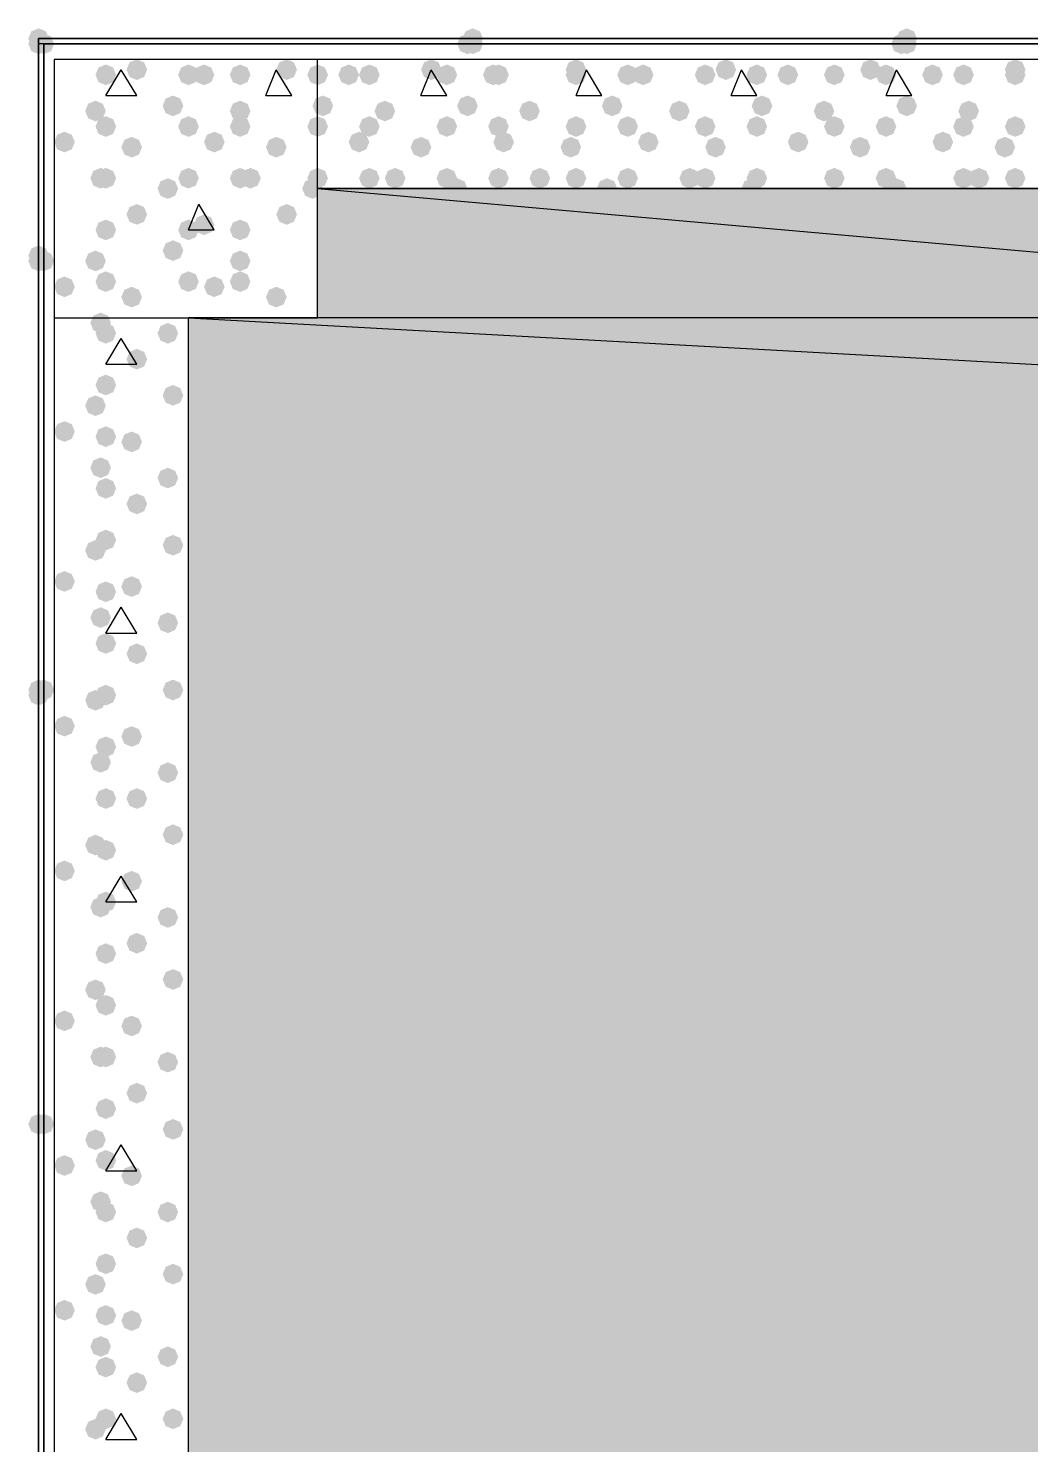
# Model space of a CAD drawing. Header units: millimetres. Extents: x 0 to 420, y 0 to 297.
# Drawn here: x 31.16 to 39.37, y 232.28 to 243.88 of the extents above; entities that cross this region are included whole.
import ezdxf

# ---------------------------------------------------------------- set-up
doc = ezdxf.new("R2010")
doc.units = ezdxf.units.MM
doc.layers.get('0').update_dxf_attribs({"linetype": 'CONTINUOUS'})

msp = doc.modelspace()

# ---------------------------------------------------------------- hatches: boundary and pattern name
at = {"true_color": 0x0000fe}
for points in [[(31.326667, 243.797667), (31.301796, 243.737871), (31.242, 243.713), (31.182204, 243.737871), (31.157333, 243.797667), (31.182204, 243.857462), (31.242, 243.882333), (31.301796, 243.857463)], [(31.326667, 243.797667), (31.301796, 243.737871), (31.242, 243.713), (31.182204, 243.737871), (31.157333, 243.797667), (31.182204, 243.857462), (31.242, 243.882333), (31.301796, 243.857463)], [(31.326667, 243.797667), (31.301796, 243.737871), (31.242, 243.713), (31.182204, 243.737871), (31.157333, 243.797667), (31.182204, 243.857462), (31.242, 243.882333), (31.301796, 243.857463)], [(31.326667, 243.755333), (31.301796, 243.695537), (31.242, 243.670667), (31.182204, 243.695537), (31.157333, 243.755333), (31.182204, 243.815129), (31.242, 243.84), (31.301796, 243.815129)], [(31.326667, 243.755333), (31.301796, 243.695537), (31.242, 243.670667), (31.182204, 243.695537), (31.157333, 243.755333), (31.182204, 243.815129), (31.242, 243.84), (31.301796, 243.815129)], [(31.326667, 243.755333), (31.301796, 243.695537), (31.242, 243.670667), (31.182204, 243.695537), (31.157333, 243.755333), (31.182204, 243.815129), (31.242, 243.84), (31.301796, 243.815129)], [(31.326667, 243.755333), (31.301796, 243.695537), (31.242, 243.670667), (31.182204, 243.695537), (31.157333, 243.755333), (31.182204, 243.815129), (31.242, 243.84), (31.301796, 243.815129)], [(31.326667, 243.755333), (31.301796, 243.695537), (31.242, 243.670667), (31.182204, 243.695537), (31.157333, 243.755333), (31.182204, 243.815129), (31.242, 243.84), (31.301796, 243.815129)], [(31.326667, 243.755333), (31.301796, 243.695537), (31.242, 243.670667), (31.182204, 243.695537), (31.157333, 243.755333), (31.182204, 243.815129), (31.242, 243.84), (31.301796, 243.815129)], [(31.369, 243.755333), (31.344129, 243.695537), (31.284333, 243.670667), (31.224538, 243.695537), (31.199667, 243.755333), (31.224537, 243.815129), (31.284333, 243.84), (31.344129, 243.815129)], [(31.369, 243.755333), (31.344129, 243.695537), (31.284333, 243.670667), (31.224538, 243.695537), (31.199667, 243.755333), (31.224537, 243.815129), (31.284333, 243.84), (31.344129, 243.815129)], [(31.369, 243.755333), (31.344129, 243.695537), (31.284333, 243.670667), (31.224538, 243.695537), (31.199667, 243.755333), (31.224537, 243.815129), (31.284333, 243.84), (31.344129, 243.815129)], [(31.369, 243.755333), (31.344129, 243.695537), (31.284333, 243.670667), (31.224538, 243.695537), (31.199667, 243.755333), (31.224537, 243.815129), (31.284333, 243.84), (31.344129, 243.815129)], [(31.369, 243.755333), (31.344129, 243.695537), (31.284333, 243.670667), (31.224538, 243.695537), (31.199667, 243.755333), (31.224537, 243.815129), (31.284333, 243.84), (31.344129, 243.815129)], [(34.840333, 243.755333), (34.815463, 243.695537), (34.755667, 243.670667), (34.695871, 243.695537), (34.671, 243.755333), (34.695871, 243.815129), (34.755667, 243.84), (34.815462, 243.815129)], [(34.882667, 243.797667), (34.857796, 243.737871), (34.798, 243.713), (34.738204, 243.737871), (34.713333, 243.797667), (34.738204, 243.857462), (34.798, 243.882333), (34.857796, 243.857463)], [(34.882667, 243.755333), (34.857796, 243.695537), (34.798, 243.670667), (34.738204, 243.695537), (34.713333, 243.755333), (34.738204, 243.815129), (34.798, 243.84), (34.857796, 243.815129)], [(34.882667, 243.755333), (34.857796, 243.695537), (34.798, 243.670667), (34.738204, 243.695537), (34.713333, 243.755333), (34.738204, 243.815129), (34.798, 243.84), (34.857796, 243.815129)], [(38.396333, 243.755333), (38.371463, 243.695537), (38.311667, 243.670667), (38.251871, 243.695537), (38.227, 243.755333), (38.251871, 243.815129), (38.311667, 243.84), (38.371462, 243.815129)], [(38.438667, 243.797667), (38.413796, 243.737871), (38.354, 243.713), (38.294204, 243.737871), (38.269333, 243.797667), (38.294204, 243.857462), (38.354, 243.882333), (38.413796, 243.857463)], [(38.438667, 243.755333), (38.413796, 243.695537), (38.354, 243.670667), (38.294204, 243.695537), (38.269333, 243.755333), (38.294204, 243.815129), (38.354, 243.84), (38.413796, 243.815129)], [(38.438667, 243.755333), (38.413796, 243.695537), (38.354, 243.670667), (38.294204, 243.695537), (38.269333, 243.755333), (38.294204, 243.815129), (38.354, 243.84), (38.413796, 243.815129)], [(31.326667, 242.019667), (31.301796, 241.959871), (31.242, 241.935), (31.182204, 241.959871), (31.157333, 242.019667), (31.182204, 242.079462), (31.242, 242.104333), (31.301796, 242.079463)], [(31.326667, 241.977333), (31.301796, 241.917537), (31.242, 241.892667), (31.182204, 241.917537), (31.157333, 241.977333), (31.182204, 242.037129), (31.242, 242.062), (31.301796, 242.037129)], [(31.326667, 241.977333), (31.301796, 241.917537), (31.242, 241.892667), (31.182204, 241.917537), (31.157333, 241.977333), (31.182204, 242.037129), (31.242, 242.062), (31.301796, 242.037129)], [(31.369, 241.977333), (31.344129, 241.917537), (31.284333, 241.892667), (31.224538, 241.917537), (31.199667, 241.977333), (31.224537, 242.037129), (31.284333, 242.062), (31.344129, 242.037129)], [(31.326667, 238.463667), (31.301796, 238.403871), (31.242, 238.379), (31.182204, 238.403871), (31.157333, 238.463667), (31.182204, 238.523462), (31.242, 238.548333), (31.301796, 238.523463)], [(31.326667, 238.463667), (31.301796, 238.403871), (31.242, 238.379), (31.182204, 238.403871), (31.157333, 238.463667), (31.182204, 238.523462), (31.242, 238.548333), (31.301796, 238.523463)], [(31.326667, 238.421333), (31.301796, 238.361537), (31.242, 238.336667), (31.182204, 238.361537), (31.157333, 238.421333), (31.182204, 238.481129), (31.242, 238.506), (31.301796, 238.481129)], [(31.369, 238.463667), (31.344129, 238.403871), (31.284333, 238.379), (31.224538, 238.403871), (31.199667, 238.463667), (31.224537, 238.523462), (31.284333, 238.548333), (31.344129, 238.523463)], [(31.326667, 234.907667), (31.301796, 234.847871), (31.242, 234.823), (31.182204, 234.847871), (31.157333, 234.907667), (31.182204, 234.967462), (31.242, 234.992333), (31.301796, 234.967463)], [(31.326667, 234.907667), (31.301796, 234.847871), (31.242, 234.823), (31.182204, 234.847871), (31.157333, 234.907667), (31.182204, 234.967462), (31.242, 234.992333), (31.301796, 234.967463)], [(31.326667, 234.907667), (31.301796, 234.847871), (31.242, 234.823), (31.182204, 234.847871), (31.157333, 234.907667), (31.182204, 234.967462), (31.242, 234.992333), (31.301796, 234.967463)], [(31.369, 234.907667), (31.344129, 234.847871), (31.284333, 234.823), (31.224538, 234.847871), (31.199667, 234.907667), (31.224537, 234.967462), (31.284333, 234.992333), (31.344129, 234.967463)]]:
    msp.add_hatch(color=0, dxfattribs=at).paths.add_polyline_path(points, flags=0)
at = {"true_color": 0x000007}
for points in [[(31.369, 243.755333), (31.344129, 243.695537), (31.284333, 243.670667), (31.224538, 243.695537), (31.199667, 243.755333), (31.224537, 243.815129), (31.284333, 243.84), (31.344129, 243.815129)], [(31.877, 243.501333), (31.852129, 243.441537), (31.792333, 243.416667), (31.732538, 243.441537), (31.707667, 243.501333), (31.732537, 243.561129), (31.792333, 243.586), (31.852129, 243.561129)], [(32.131, 243.543667), (32.106129, 243.483871), (32.046333, 243.459), (31.986537, 243.483871), (31.961667, 243.543667), (31.986537, 243.603462), (32.046333, 243.628333), (32.106129, 243.603463)], [(32.554333, 243.501333), (32.529462, 243.441537), (32.469667, 243.416667), (32.409871, 243.441537), (32.385, 243.501333), (32.409871, 243.561129), (32.469667, 243.586), (32.529462, 243.561129)], [(32.681333, 243.501333), (32.656462, 243.441537), (32.596667, 243.416667), (32.536871, 243.441537), (32.512, 243.501333), (32.536871, 243.561129), (32.596667, 243.586), (32.656462, 243.561129)], [(32.977667, 243.501333), (32.952796, 243.441537), (32.893, 243.416667), (32.833204, 243.441537), (32.808333, 243.501333), (32.833204, 243.561129), (32.893, 243.586), (32.952796, 243.561129)], [(33.358667, 243.543667), (33.333796, 243.483871), (33.274, 243.459), (33.214204, 243.483871), (33.189333, 243.543667), (33.214204, 243.603462), (33.274, 243.628333), (33.333796, 243.603463)], [(31.792333, 243.205), (31.767463, 243.145204), (31.707667, 243.120333), (31.647871, 243.145204), (31.623, 243.205), (31.647871, 243.264796), (31.707667, 243.289667), (31.767462, 243.264796)], [(32.427333, 243.247333), (32.402463, 243.187537), (32.342667, 243.162667), (32.282871, 243.187537), (32.258, 243.247333), (32.282871, 243.307129), (32.342667, 243.332), (32.402462, 243.307129)], [(32.977667, 243.205), (32.952796, 243.145204), (32.893, 243.120333), (32.833204, 243.145204), (32.808333, 243.205), (32.833204, 243.264796), (32.893, 243.289667), (32.952796, 243.264796)], [(31.877, 243.078), (31.852129, 243.018204), (31.792333, 242.993333), (31.732538, 243.018204), (31.707667, 243.078), (31.732537, 243.137796), (31.792333, 243.162667), (31.852129, 243.137796)], [(32.554333, 243.078), (32.529462, 243.018204), (32.469667, 242.993333), (32.409871, 243.018204), (32.385, 243.078), (32.409871, 243.137796), (32.469667, 243.162667), (32.529462, 243.137796)], [(32.977667, 243.078), (32.952796, 243.018204), (32.893, 242.993333), (32.833204, 243.018204), (32.808333, 243.078), (32.833204, 243.137796), (32.893, 243.162667), (32.952796, 243.137796)], [(31.538333, 242.951), (31.513463, 242.891204), (31.453667, 242.866333), (31.393871, 242.891204), (31.369, 242.951), (31.393871, 243.010796), (31.453667, 243.035667), (31.513462, 243.010796)], [(32.766, 242.951), (32.741129, 242.891204), (32.681333, 242.866333), (32.621537, 242.891204), (32.596667, 242.951), (32.621537, 243.010796), (32.681333, 243.035667), (32.741129, 243.010796)], [(32.088667, 242.908667), (32.063796, 242.848871), (32.004, 242.824), (31.944204, 242.848871), (31.919333, 242.908667), (31.944204, 242.968462), (32.004, 242.993333), (32.063796, 242.968463)], [(33.274, 242.908667), (33.249129, 242.848871), (33.189333, 242.824), (33.129538, 242.848871), (33.104667, 242.908667), (33.129537, 242.968462), (33.189333, 242.993333), (33.249129, 242.968463)], [(31.834667, 242.654667), (31.809796, 242.594871), (31.75, 242.57), (31.690204, 242.594871), (31.665333, 242.654667), (31.690204, 242.714462), (31.75, 242.739333), (31.809796, 242.714463)], [(31.877, 242.654667), (31.852129, 242.594871), (31.792333, 242.57), (31.732538, 242.594871), (31.707667, 242.654667), (31.732537, 242.714462), (31.792333, 242.739333), (31.852129, 242.714463)], [(32.554333, 242.654667), (32.529462, 242.594871), (32.469667, 242.57), (32.409871, 242.594871), (32.385, 242.654667), (32.409871, 242.714462), (32.469667, 242.739333), (32.529462, 242.714463)], [(32.977667, 242.654667), (32.952796, 242.594871), (32.893, 242.57), (32.833204, 242.594871), (32.808333, 242.654667), (32.833204, 242.714462), (32.893, 242.739333), (32.952796, 242.714463)], [(33.062333, 242.654667), (33.037463, 242.594871), (32.977667, 242.57), (32.917871, 242.594871), (32.893, 242.654667), (32.917871, 242.714462), (32.977667, 242.739333), (33.037462, 242.714463)], [(32.385, 242.57), (32.360129, 242.510204), (32.300333, 242.485333), (32.240538, 242.510204), (32.215667, 242.57), (32.240537, 242.629796), (32.300333, 242.654667), (32.360129, 242.629796)], [(33.570333, 242.57), (33.545463, 242.510204), (33.485667, 242.485333), (33.425871, 242.510204), (33.401, 242.57), (33.425871, 242.629796), (33.485667, 242.654667), (33.545462, 242.629796)], [(32.131, 242.358333), (32.106129, 242.298537), (32.046333, 242.273667), (31.986537, 242.298537), (31.961667, 242.358333), (31.986537, 242.418129), (32.046333, 242.443), (32.106129, 242.418129)], [(33.358667, 242.358333), (33.333796, 242.298537), (33.274, 242.273667), (33.214204, 242.298537), (33.189333, 242.358333), (33.214204, 242.418129), (33.274, 242.443), (33.333796, 242.418129)], [(31.877, 242.231333), (31.852129, 242.171537), (31.792333, 242.146667), (31.732538, 242.171537), (31.707667, 242.231333), (31.732537, 242.291129), (31.792333, 242.316), (31.852129, 242.291129)], [(32.554333, 242.231333), (32.529462, 242.171537), (32.469667, 242.146667), (32.409871, 242.171537), (32.385, 242.231333), (32.409871, 242.291129), (32.469667, 242.316), (32.529462, 242.291129)], [(32.681333, 242.273667), (32.656462, 242.213871), (32.596667, 242.189), (32.536871, 242.213871), (32.512, 242.273667), (32.536871, 242.333462), (32.596667, 242.358333), (32.656462, 242.333463)], [(32.977667, 242.231333), (32.952796, 242.171537), (32.893, 242.146667), (32.833204, 242.171537), (32.808333, 242.231333), (32.833204, 242.291129), (32.893, 242.316), (32.952796, 242.291129)], [(32.427333, 242.062), (32.402463, 242.002204), (32.342667, 241.977333), (32.282871, 242.002204), (32.258, 242.062), (32.282871, 242.121796), (32.342667, 242.146667), (32.402462, 242.121796)], [(31.792333, 241.977333), (31.767463, 241.917537), (31.707667, 241.892667), (31.647871, 241.917537), (31.623, 241.977333), (31.647871, 242.037129), (31.707667, 242.062), (31.767462, 242.037129)], [(32.977667, 241.977333), (32.952796, 241.917537), (32.893, 241.892667), (32.833204, 241.917537), (32.808333, 241.977333), (32.833204, 242.037129), (32.893, 242.062), (32.952796, 242.037129)], [(31.538333, 241.765667), (31.513463, 241.705871), (31.453667, 241.681), (31.393871, 241.705871), (31.369, 241.765667), (31.393871, 241.825462), (31.453667, 241.850333), (31.513462, 241.825463)], [(31.877, 241.808), (31.852129, 241.748204), (31.792333, 241.723333), (31.732538, 241.748204), (31.707667, 241.808), (31.732537, 241.867796), (31.792333, 241.892667), (31.852129, 241.867796)], [(32.554333, 241.808), (32.529462, 241.748204), (32.469667, 241.723333), (32.409871, 241.748204), (32.385, 241.808), (32.409871, 241.867796), (32.469667, 241.892667), (32.529462, 241.867796)], [(32.766, 241.765667), (32.741129, 241.705871), (32.681333, 241.681), (32.621537, 241.705871), (32.596667, 241.765667), (32.621537, 241.825462), (32.681333, 241.850333), (32.741129, 241.825463)], [(32.977667, 241.808), (32.952796, 241.748204), (32.893, 241.723333), (32.833204, 241.748204), (32.808333, 241.808), (32.833204, 241.867796), (32.893, 241.892667), (32.952796, 241.867796)], [(32.088667, 241.681), (32.063796, 241.621204), (32.004, 241.596333), (31.944204, 241.621204), (31.919333, 241.681), (31.944204, 241.740796), (32.004, 241.765667), (32.063796, 241.740796)], [(33.274, 241.681), (33.249129, 241.621204), (33.189333, 241.596333), (33.129538, 241.621204), (33.104667, 241.681), (33.129537, 241.740796), (33.189333, 241.765667), (33.249129, 241.740796)]]:
    msp.add_hatch(color=0, dxfattribs=at).paths.add_polyline_path(points, flags=0)
h = msp.add_hatch(color=0, dxfattribs=at)
h.paths.add_polyline_path([(31.284333, 243.755333), (379.73, 243.755333)], flags=0)
h.paths.add_polyline_path([(379.73, 243.755333), (31.284333, 243.755333)], flags=0)
h = msp.add_hatch(color=0, dxfattribs=at)
h.paths.add_polyline_path([(31.284333, 243.755333), (31.284333, 100.160667)], flags=0)
h.paths.add_polyline_path([(31.284333, 100.160667), (31.284333, 243.755333)], flags=0)
at = {"true_color": 0x000008}
for points in [[(33.612667, 243.501333), (33.587796, 243.441537), (33.528, 243.416667), (33.468204, 243.441537), (33.443333, 243.501333), (33.468204, 243.561129), (33.528, 243.586), (33.587796, 243.561129)], [(33.866667, 243.501333), (33.841796, 243.441537), (33.782, 243.416667), (33.722204, 243.441537), (33.697333, 243.501333), (33.722204, 243.561129), (33.782, 243.586), (33.841796, 243.561129)], [(34.036, 243.501333), (34.011129, 243.441537), (33.951333, 243.416667), (33.891537, 243.441537), (33.866667, 243.501333), (33.891537, 243.561129), (33.951333, 243.586), (34.011129, 243.561129)], [(34.544, 243.543667), (34.519129, 243.483871), (34.459333, 243.459), (34.399538, 243.483871), (34.374667, 243.543667), (34.399537, 243.603462), (34.459333, 243.628333), (34.519129, 243.603463)], [(34.671, 243.501333), (34.646129, 243.441537), (34.586333, 243.416667), (34.526537, 243.441537), (34.501667, 243.501333), (34.526537, 243.561129), (34.586333, 243.586), (34.646129, 243.561129)], [(35.052, 243.501333), (35.027129, 243.441537), (34.967333, 243.416667), (34.907538, 243.441537), (34.882667, 243.501333), (34.907537, 243.561129), (34.967333, 243.586), (35.027129, 243.561129)], [(35.094333, 243.501333), (35.069462, 243.441537), (35.009667, 243.416667), (34.949871, 243.441537), (34.925, 243.501333), (34.949871, 243.561129), (35.009667, 243.586), (35.069462, 243.561129)], [(35.729333, 243.543667), (35.704462, 243.483871), (35.644667, 243.459), (35.584871, 243.483871), (35.56, 243.543667), (35.584871, 243.603462), (35.644667, 243.628333), (35.704462, 243.603463)], [(35.729333, 243.501333), (35.704462, 243.441537), (35.644667, 243.416667), (35.584871, 243.441537), (35.56, 243.501333), (35.584871, 243.561129), (35.644667, 243.586), (35.704462, 243.561129)], [(36.152667, 243.501333), (36.127796, 243.441537), (36.068, 243.416667), (36.008204, 243.441537), (35.983333, 243.501333), (36.008204, 243.561129), (36.068, 243.586), (36.127796, 243.561129)], [(36.279667, 243.501333), (36.254796, 243.441537), (36.195, 243.416667), (36.135204, 243.441537), (36.110333, 243.501333), (36.135204, 243.561129), (36.195, 243.586), (36.254796, 243.561129)], [(36.787667, 243.501333), (36.762796, 243.441537), (36.703, 243.416667), (36.643204, 243.441537), (36.618333, 243.501333), (36.643204, 243.561129), (36.703, 243.586), (36.762796, 243.561129)], [(36.957, 243.543667), (36.932129, 243.483871), (36.872333, 243.459), (36.812538, 243.483871), (36.787667, 243.543667), (36.812537, 243.603462), (36.872333, 243.628333), (36.932129, 243.603463)], [(37.211, 243.501333), (37.186129, 243.441537), (37.126333, 243.416667), (37.066537, 243.441537), (37.041667, 243.501333), (37.066537, 243.561129), (37.126333, 243.586), (37.186129, 243.561129)], [(37.465, 243.501333), (37.440129, 243.441537), (37.380333, 243.416667), (37.320538, 243.441537), (37.295667, 243.501333), (37.320537, 243.561129), (37.380333, 243.586), (37.440129, 243.561129)], [(37.846, 243.501333), (37.821129, 243.441537), (37.761333, 243.416667), (37.701537, 243.441537), (37.676667, 243.501333), (37.701537, 243.561129), (37.761333, 243.586), (37.821129, 243.561129)], [(38.142333, 243.543667), (38.117463, 243.483871), (38.057667, 243.459), (37.997871, 243.483871), (37.973, 243.543667), (37.997871, 243.603462), (38.057667, 243.628333), (38.117462, 243.603463)], [(38.269333, 243.501333), (38.244462, 243.441537), (38.184667, 243.416667), (38.124871, 243.441537), (38.1, 243.501333), (38.124871, 243.561129), (38.184667, 243.586), (38.244462, 243.561129)], [(38.650333, 243.501333), (38.625463, 243.441537), (38.565667, 243.416667), (38.505871, 243.441537), (38.481, 243.501333), (38.505871, 243.561129), (38.565667, 243.586), (38.625462, 243.561129)], [(38.904333, 243.501333), (38.879462, 243.441537), (38.819667, 243.416667), (38.759871, 243.441537), (38.735, 243.501333), (38.759871, 243.561129), (38.819667, 243.586), (38.879462, 243.561129)], [(39.327667, 243.543667), (39.302796, 243.483871), (39.243, 243.459), (39.183204, 243.483871), (39.158333, 243.543667), (39.183204, 243.603462), (39.243, 243.628333), (39.302796, 243.603463)], [(39.327667, 243.501333), (39.302796, 243.441537), (39.243, 243.416667), (39.183204, 243.441537), (39.158333, 243.501333), (39.183204, 243.561129), (39.243, 243.586), (39.302796, 243.561129)], [(33.655, 243.247333), (33.630129, 243.187537), (33.570333, 243.162667), (33.510538, 243.187537), (33.485667, 243.247333), (33.510537, 243.307129), (33.570333, 243.332), (33.630129, 243.307129)], [(34.163, 243.205), (34.138129, 243.145204), (34.078333, 243.120333), (34.018537, 243.145204), (33.993667, 243.205), (34.018537, 243.264796), (34.078333, 243.289667), (34.138129, 243.264796)], [(34.840333, 243.247333), (34.815463, 243.187537), (34.755667, 243.162667), (34.695871, 243.187537), (34.671, 243.247333), (34.695871, 243.307129), (34.755667, 243.332), (34.815462, 243.307129)], [(35.348333, 243.205), (35.323463, 243.145204), (35.263667, 243.120333), (35.203871, 243.145204), (35.179, 243.205), (35.203871, 243.264796), (35.263667, 243.289667), (35.323462, 243.264796)], [(36.025667, 243.247333), (36.000796, 243.187537), (35.941, 243.162667), (35.881204, 243.187537), (35.856333, 243.247333), (35.881204, 243.307129), (35.941, 243.332), (36.000796, 243.307129)], [(36.576, 243.205), (36.551129, 243.145204), (36.491333, 243.120333), (36.431537, 243.145204), (36.406667, 243.205), (36.431537, 243.264796), (36.491333, 243.289667), (36.551129, 243.264796)], [(37.253333, 243.247333), (37.228463, 243.187537), (37.168667, 243.162667), (37.108871, 243.187537), (37.084, 243.247333), (37.108871, 243.307129), (37.168667, 243.332), (37.228462, 243.307129)], [(37.761333, 243.205), (37.736462, 243.145204), (37.676667, 243.120333), (37.616871, 243.145204), (37.592, 243.205), (37.616871, 243.264796), (37.676667, 243.289667), (37.736462, 243.264796)], [(38.438667, 243.247333), (38.413796, 243.187537), (38.354, 243.162667), (38.294204, 243.187537), (38.269333, 243.247333), (38.294204, 243.307129), (38.354, 243.332), (38.413796, 243.307129)], [(38.946667, 243.205), (38.921796, 243.145204), (38.862, 243.120333), (38.802204, 243.145204), (38.777333, 243.205), (38.802204, 243.264796), (38.862, 243.289667), (38.921796, 243.264796)], [(33.612667, 243.078), (33.587796, 243.018204), (33.528, 242.993333), (33.468204, 243.018204), (33.443333, 243.078), (33.468204, 243.137796), (33.528, 243.162667), (33.587796, 243.137796)], [(34.036, 243.078), (34.011129, 243.018204), (33.951333, 242.993333), (33.891537, 243.018204), (33.866667, 243.078), (33.891537, 243.137796), (33.951333, 243.162667), (34.011129, 243.137796)], [(34.671, 243.078), (34.646129, 243.018204), (34.586333, 242.993333), (34.526537, 243.018204), (34.501667, 243.078), (34.526537, 243.137796), (34.586333, 243.162667), (34.646129, 243.137796)], [(35.094333, 243.078), (35.069462, 243.018204), (35.009667, 242.993333), (34.949871, 243.018204), (34.925, 243.078), (34.949871, 243.137796), (35.009667, 243.162667), (35.069462, 243.137796)], [(35.729333, 243.078), (35.704462, 243.018204), (35.644667, 242.993333), (35.584871, 243.018204), (35.56, 243.078), (35.584871, 243.137796), (35.644667, 243.162667), (35.704462, 243.137796)], [(36.152667, 243.078), (36.127796, 243.018204), (36.068, 242.993333), (36.008204, 243.018204), (35.983333, 243.078), (36.008204, 243.137796), (36.068, 243.162667), (36.127796, 243.137796)], [(36.787667, 243.078), (36.762796, 243.018204), (36.703, 242.993333), (36.643204, 243.018204), (36.618333, 243.078), (36.643204, 243.137796), (36.703, 243.162667), (36.762796, 243.137796)], [(37.211, 243.078), (37.186129, 243.018204), (37.126333, 242.993333), (37.066537, 243.018204), (37.041667, 243.078), (37.066537, 243.137796), (37.126333, 243.162667), (37.186129, 243.137796)], [(37.846, 243.078), (37.821129, 243.018204), (37.761333, 242.993333), (37.701537, 243.018204), (37.676667, 243.078), (37.701537, 243.137796), (37.761333, 243.162667), (37.821129, 243.137796)], [(38.269333, 243.078), (38.244462, 243.018204), (38.184667, 242.993333), (38.124871, 243.018204), (38.1, 243.078), (38.124871, 243.137796), (38.184667, 243.162667), (38.244462, 243.137796)], [(38.904333, 243.078), (38.879462, 243.018204), (38.819667, 242.993333), (38.759871, 243.018204), (38.735, 243.078), (38.759871, 243.137796), (38.819667, 243.162667), (38.879462, 243.137796)], [(39.327667, 243.078), (39.302796, 243.018204), (39.243, 242.993333), (39.183204, 243.018204), (39.158333, 243.078), (39.183204, 243.137796), (39.243, 243.162667), (39.302796, 243.137796)], [(33.951333, 242.951), (33.926463, 242.891204), (33.866667, 242.866333), (33.806871, 242.891204), (33.782, 242.951), (33.806871, 243.010796), (33.866667, 243.035667), (33.926462, 243.010796)], [(35.136667, 242.951), (35.111796, 242.891204), (35.052, 242.866333), (34.992204, 242.891204), (34.967333, 242.951), (34.992204, 243.010796), (35.052, 243.035667), (35.111796, 243.010796)], [(36.322, 242.951), (36.297129, 242.891204), (36.237333, 242.866333), (36.177538, 242.891204), (36.152667, 242.951), (36.177537, 243.010796), (36.237333, 243.035667), (36.297129, 243.010796)], [(37.549667, 242.951), (37.524796, 242.891204), (37.465, 242.866333), (37.405204, 242.891204), (37.380333, 242.951), (37.405204, 243.010796), (37.465, 243.035667), (37.524796, 243.010796)], [(38.735, 242.951), (38.710129, 242.891204), (38.650333, 242.866333), (38.590538, 242.891204), (38.565667, 242.951), (38.590537, 243.010796), (38.650333, 243.035667), (38.710129, 243.010796)], [(34.459333, 242.908667), (34.434462, 242.848871), (34.374667, 242.824), (34.314871, 242.848871), (34.29, 242.908667), (34.314871, 242.968462), (34.374667, 242.993333), (34.434462, 242.968463)], [(35.687, 242.908667), (35.662129, 242.848871), (35.602333, 242.824), (35.542538, 242.848871), (35.517667, 242.908667), (35.542537, 242.968462), (35.602333, 242.993333), (35.662129, 242.968463)], [(36.872333, 242.908667), (36.847463, 242.848871), (36.787667, 242.824), (36.727871, 242.848871), (36.703, 242.908667), (36.727871, 242.968462), (36.787667, 242.993333), (36.847462, 242.968463)], [(38.057667, 242.908667), (38.032796, 242.848871), (37.973, 242.824), (37.913204, 242.848871), (37.888333, 242.908667), (37.913204, 242.968462), (37.973, 242.993333), (38.032796, 242.968463)], [(39.243, 242.908667), (39.218129, 242.848871), (39.158333, 242.824), (39.098537, 242.848871), (39.073667, 242.908667), (39.098537, 242.968462), (39.158333, 242.993333), (39.218129, 242.968463)], [(33.612667, 242.654667), (33.587796, 242.594871), (33.528, 242.57), (33.468204, 242.594871), (33.443333, 242.654667), (33.468204, 242.714462), (33.528, 242.739333), (33.587796, 242.714463)], [(34.036, 242.654667), (34.011129, 242.594871), (33.951333, 242.57), (33.891537, 242.594871), (33.866667, 242.654667), (33.891537, 242.714462), (33.951333, 242.739333), (34.011129, 242.714463)], [(34.247667, 242.654667), (34.222796, 242.594871), (34.163, 242.57), (34.103204, 242.594871), (34.078333, 242.654667), (34.103204, 242.714462), (34.163, 242.739333), (34.222796, 242.714463)], [(34.671, 242.654667), (34.646129, 242.594871), (34.586333, 242.57), (34.526537, 242.594871), (34.501667, 242.654667), (34.526537, 242.714462), (34.586333, 242.739333), (34.646129, 242.714463)], [(35.094333, 242.654667), (35.069462, 242.594871), (35.009667, 242.57), (34.949871, 242.594871), (34.925, 242.654667), (34.949871, 242.714462), (35.009667, 242.739333), (35.069462, 242.714463)], [(35.433, 242.654667), (35.408129, 242.594871), (35.348333, 242.57), (35.288537, 242.594871), (35.263667, 242.654667), (35.288537, 242.714462), (35.348333, 242.739333), (35.408129, 242.714463)], [(35.729333, 242.654667), (35.704462, 242.594871), (35.644667, 242.57), (35.584871, 242.594871), (35.56, 242.654667), (35.584871, 242.714462), (35.644667, 242.739333), (35.704462, 242.714463)], [(36.152667, 242.654667), (36.127796, 242.594871), (36.068, 242.57), (36.008204, 242.594871), (35.983333, 242.654667), (36.008204, 242.714462), (36.068, 242.739333), (36.127796, 242.714463)], [(36.660667, 242.654667), (36.635796, 242.594871), (36.576, 242.57), (36.516204, 242.594871), (36.491333, 242.654667), (36.516204, 242.714462), (36.576, 242.739333), (36.635796, 242.714463)], [(36.787667, 242.654667), (36.762796, 242.594871), (36.703, 242.57), (36.643204, 242.594871), (36.618333, 242.654667), (36.643204, 242.714462), (36.703, 242.739333), (36.762796, 242.714463)], [(37.211, 242.654667), (37.186129, 242.594871), (37.126333, 242.57), (37.066537, 242.594871), (37.041667, 242.654667), (37.066537, 242.714462), (37.126333, 242.739333), (37.186129, 242.714463)], [(37.846, 242.654667), (37.821129, 242.594871), (37.761333, 242.57), (37.701537, 242.594871), (37.676667, 242.654667), (37.701537, 242.714462), (37.761333, 242.739333), (37.821129, 242.714463)], [(37.846, 242.654667), (37.821129, 242.594871), (37.761333, 242.57), (37.701537, 242.594871), (37.676667, 242.654667), (37.701537, 242.714462), (37.761333, 242.739333), (37.821129, 242.714463)], [(38.269333, 242.654667), (38.244462, 242.594871), (38.184667, 242.57), (38.124871, 242.594871), (38.1, 242.654667), (38.124871, 242.714462), (38.184667, 242.739333), (38.244462, 242.714463)], [(38.904333, 242.654667), (38.879462, 242.594871), (38.819667, 242.57), (38.759871, 242.594871), (38.735, 242.654667), (38.759871, 242.714462), (38.819667, 242.739333), (38.879462, 242.714463)], [(39.031333, 242.654667), (39.006462, 242.594871), (38.946667, 242.57), (38.886871, 242.594871), (38.862, 242.654667), (38.886871, 242.714462), (38.946667, 242.739333), (39.006462, 242.714463)], [(39.327667, 242.654667), (39.302796, 242.594871), (39.243, 242.57), (39.183204, 242.594871), (39.158333, 242.654667), (39.183204, 242.714462), (39.243, 242.739333), (39.302796, 242.714463)], [(34.755667, 242.57), (34.730796, 242.510204), (34.671, 242.485333), (34.611204, 242.510204), (34.586333, 242.57), (34.611204, 242.629796), (34.671, 242.654667), (34.730796, 242.629796)], [(35.983333, 242.57), (35.958463, 242.510204), (35.898667, 242.485333), (35.838871, 242.510204), (35.814, 242.57), (35.838871, 242.629796), (35.898667, 242.654667), (35.958462, 242.629796)], [(37.168667, 242.57), (37.143796, 242.510204), (37.084, 242.485333), (37.024204, 242.510204), (36.999333, 242.57), (37.024204, 242.629796), (37.084, 242.654667), (37.143796, 242.629796)], [(38.354, 242.57), (38.329129, 242.510204), (38.269333, 242.485333), (38.209538, 242.510204), (38.184667, 242.57), (38.209537, 242.629796), (38.269333, 242.654667), (38.329129, 242.629796)], [(31.834667, 241.469333), (31.809796, 241.409538), (31.75, 241.384667), (31.690204, 241.409538), (31.665333, 241.469333), (31.690204, 241.529129), (31.75, 241.554), (31.809796, 241.529129)], [(31.877, 241.384667), (31.852129, 241.324871), (31.792333, 241.3), (31.732538, 241.324871), (31.707667, 241.384667), (31.732537, 241.444462), (31.792333, 241.469333), (31.852129, 241.444463)], [(32.385, 241.384667), (32.360129, 241.324871), (32.300333, 241.3), (32.240538, 241.324871), (32.215667, 241.384667), (32.240537, 241.444462), (32.300333, 241.469333), (32.360129, 241.444463)], [(32.131, 241.173), (32.106129, 241.113204), (32.046333, 241.088333), (31.986537, 241.113204), (31.961667, 241.173), (31.986537, 241.232796), (32.046333, 241.257667), (32.106129, 241.232796)], [(31.877, 240.961333), (31.852129, 240.901537), (31.792333, 240.876667), (31.732538, 240.901537), (31.707667, 240.961333), (31.732537, 241.021129), (31.792333, 241.046), (31.852129, 241.021129)], [(32.427333, 240.876667), (32.402463, 240.816871), (32.342667, 240.792), (32.282871, 240.816871), (32.258, 240.876667), (32.282871, 240.936462), (32.342667, 240.961333), (32.402462, 240.936463)], [(31.792333, 240.792), (31.767463, 240.732204), (31.707667, 240.707333), (31.647871, 240.732204), (31.623, 240.792), (31.647871, 240.851796), (31.707667, 240.876667), (31.767462, 240.851796)], [(31.538333, 240.580333), (31.513463, 240.520537), (31.453667, 240.495667), (31.393871, 240.520537), (31.369, 240.580333), (31.393871, 240.640129), (31.453667, 240.665), (31.513462, 240.640129)], [(31.877, 240.538), (31.852129, 240.478204), (31.792333, 240.453333), (31.732538, 240.478204), (31.707667, 240.538), (31.732537, 240.597796), (31.792333, 240.622667), (31.852129, 240.597796)], [(32.088667, 240.495667), (32.063796, 240.435871), (32.004, 240.411), (31.944204, 240.435871), (31.919333, 240.495667), (31.944204, 240.555462), (32.004, 240.580333), (32.063796, 240.555463)], [(31.834667, 240.284), (31.809796, 240.224204), (31.75, 240.199333), (31.690204, 240.224204), (31.665333, 240.284), (31.690204, 240.343796), (31.75, 240.368667), (31.809796, 240.343796)], [(32.385, 240.199333), (32.360129, 240.139537), (32.300333, 240.114667), (32.240538, 240.139537), (32.215667, 240.199333), (32.240537, 240.259129), (32.300333, 240.284), (32.360129, 240.259129)], [(31.877, 240.114667), (31.852129, 240.054871), (31.792333, 240.03), (31.732538, 240.054871), (31.707667, 240.114667), (31.732537, 240.174462), (31.792333, 240.199333), (31.852129, 240.174463)], [(32.131, 239.987667), (32.106129, 239.927871), (32.046333, 239.903), (31.986537, 239.927871), (31.961667, 239.987667), (31.986537, 240.047462), (32.046333, 240.072333), (32.106129, 240.047463)], [(31.877, 239.691333), (31.852129, 239.631537), (31.792333, 239.606667), (31.732538, 239.631537), (31.707667, 239.691333), (31.732537, 239.751129), (31.792333, 239.776), (31.852129, 239.751129)], [(31.792333, 239.606667), (31.767463, 239.546871), (31.707667, 239.522), (31.647871, 239.546871), (31.623, 239.606667), (31.647871, 239.666462), (31.707667, 239.691333), (31.767462, 239.666463)], [(32.427333, 239.649), (32.402463, 239.589204), (32.342667, 239.564333), (32.282871, 239.589204), (32.258, 239.649), (32.282871, 239.708796), (32.342667, 239.733667), (32.402462, 239.708796)], [(31.538333, 239.352667), (31.513463, 239.292871), (31.453667, 239.268), (31.393871, 239.292871), (31.369, 239.352667), (31.393871, 239.412462), (31.453667, 239.437333), (31.513462, 239.412463)], [(31.877, 239.268), (31.852129, 239.208204), (31.792333, 239.183333), (31.732538, 239.208204), (31.707667, 239.268), (31.732537, 239.327796), (31.792333, 239.352667), (31.852129, 239.327796)], [(32.088667, 239.310333), (32.063796, 239.250537), (32.004, 239.225667), (31.944204, 239.250537), (31.919333, 239.310333), (31.944204, 239.370129), (32.004, 239.395), (32.063796, 239.370129)], [(31.834667, 239.056333), (31.809796, 238.996537), (31.75, 238.971667), (31.690204, 238.996537), (31.665333, 239.056333), (31.690204, 239.116129), (31.75, 239.141), (31.809796, 239.116129)], [(32.385, 239.014), (32.360129, 238.954204), (32.300333, 238.929333), (32.240538, 238.954204), (32.215667, 239.014), (32.240537, 239.073796), (32.300333, 239.098667), (32.360129, 239.073796)], [(31.877, 238.844667), (31.852129, 238.784871), (31.792333, 238.76), (31.732538, 238.784871), (31.707667, 238.844667), (31.732537, 238.904462), (31.792333, 238.929333), (31.852129, 238.904463)], [(32.131, 238.76), (32.106129, 238.700204), (32.046333, 238.675333), (31.986537, 238.700204), (31.961667, 238.76), (31.986537, 238.819796), (32.046333, 238.844667), (32.106129, 238.819796)], [(31.877, 238.421333), (31.852129, 238.361537), (31.792333, 238.336667), (31.732538, 238.361537), (31.707667, 238.421333), (31.732537, 238.481129), (31.792333, 238.506), (31.852129, 238.481129)], [(32.427333, 238.463667), (32.402463, 238.403871), (32.342667, 238.379), (32.282871, 238.403871), (32.258, 238.463667), (32.282871, 238.523462), (32.342667, 238.548333), (32.402462, 238.523463)], [(31.792333, 238.379), (31.767463, 238.319204), (31.707667, 238.294333), (31.647871, 238.319204), (31.623, 238.379), (31.647871, 238.438796), (31.707667, 238.463667), (31.767462, 238.438796)], [(31.538333, 238.167333), (31.513463, 238.107537), (31.453667, 238.082667), (31.393871, 238.107537), (31.369, 238.167333), (31.393871, 238.227129), (31.453667, 238.252), (31.513462, 238.227129)], [(32.088667, 238.082667), (32.063796, 238.022871), (32.004, 237.998), (31.944204, 238.022871), (31.919333, 238.082667), (31.944204, 238.142462), (32.004, 238.167333), (32.063796, 238.142463)], [(31.877, 237.998), (31.852129, 237.938204), (31.792333, 237.913333), (31.732538, 237.938204), (31.707667, 237.998), (31.732537, 238.057796), (31.792333, 238.082667), (31.852129, 238.057796)], [(31.834667, 237.871), (31.809796, 237.811204), (31.75, 237.786333), (31.690204, 237.811204), (31.665333, 237.871), (31.690204, 237.930796), (31.75, 237.955667), (31.809796, 237.930796)], [(32.385, 237.786333), (32.360129, 237.726537), (32.300333, 237.701667), (32.240538, 237.726537), (32.215667, 237.786333), (32.240537, 237.846129), (32.300333, 237.871), (32.360129, 237.846129)], [(31.877, 237.574667), (31.852129, 237.514871), (31.792333, 237.49), (31.732538, 237.514871), (31.707667, 237.574667), (31.732537, 237.634462), (31.792333, 237.659333), (31.852129, 237.634463)], [(32.131, 237.574667), (32.106129, 237.514871), (32.046333, 237.49), (31.986537, 237.514871), (31.961667, 237.574667), (31.986537, 237.634462), (32.046333, 237.659333), (32.106129, 237.634463)], [(32.427333, 237.278333), (32.402463, 237.218537), (32.342667, 237.193667), (32.282871, 237.218537), (32.258, 237.278333), (32.282871, 237.338129), (32.342667, 237.363), (32.402462, 237.338129)], [(31.792333, 237.193667), (31.767463, 237.133871), (31.707667, 237.109), (31.647871, 237.133871), (31.623, 237.193667), (31.647871, 237.253462), (31.707667, 237.278333), (31.767462, 237.253463)], [(31.877, 237.151333), (31.852129, 237.091537), (31.792333, 237.066667), (31.732538, 237.091537), (31.707667, 237.151333), (31.732537, 237.211129), (31.792333, 237.236), (31.852129, 237.211129)], [(31.538333, 236.982), (31.513463, 236.922204), (31.453667, 236.897333), (31.393871, 236.922204), (31.369, 236.982), (31.393871, 237.041796), (31.453667, 237.066667), (31.513462, 237.041796)], [(32.088667, 236.897333), (32.063796, 236.837537), (32.004, 236.812667), (31.944204, 236.837537), (31.919333, 236.897333), (31.944204, 236.957129), (32.004, 236.982), (32.063796, 236.957129)], [(31.834667, 236.685667), (31.809796, 236.625871), (31.75, 236.601), (31.690204, 236.625871), (31.665333, 236.685667), (31.690204, 236.745462), (31.75, 236.770333), (31.809796, 236.745463)], [(31.877, 236.728), (31.852129, 236.668204), (31.792333, 236.643333), (31.732538, 236.668204), (31.707667, 236.728), (31.732537, 236.787796), (31.792333, 236.812667), (31.852129, 236.787796)], [(32.385, 236.601), (32.360129, 236.541204), (32.300333, 236.516333), (32.240538, 236.541204), (32.215667, 236.601), (32.240537, 236.660796), (32.300333, 236.685667), (32.360129, 236.660796)], [(32.131, 236.389333), (32.106129, 236.329537), (32.046333, 236.304667), (31.986537, 236.329537), (31.961667, 236.389333), (31.986537, 236.449129), (32.046333, 236.474), (32.106129, 236.449129)], [(31.877, 236.304667), (31.852129, 236.244871), (31.792333, 236.22), (31.732538, 236.244871), (31.707667, 236.304667), (31.732537, 236.364462), (31.792333, 236.389333), (31.852129, 236.364463)], [(32.427333, 236.093), (32.402463, 236.033204), (32.342667, 236.008333), (32.282871, 236.033204), (32.258, 236.093), (32.282871, 236.152796), (32.342667, 236.177667), (32.402462, 236.152796)], [(31.792333, 236.008333), (31.767463, 235.948537), (31.707667, 235.923667), (31.647871, 235.948537), (31.623, 236.008333), (31.647871, 236.068129), (31.707667, 236.093), (31.767462, 236.068129)], [(31.877, 235.881333), (31.852129, 235.821537), (31.792333, 235.796667), (31.732538, 235.821537), (31.707667, 235.881333), (31.732537, 235.941129), (31.792333, 235.966), (31.852129, 235.941129)], [(31.538333, 235.754333), (31.513463, 235.694538), (31.453667, 235.669667), (31.393871, 235.694538), (31.369, 235.754333), (31.393871, 235.814129), (31.453667, 235.839), (31.513462, 235.814129)], [(32.088667, 235.712), (32.063796, 235.652204), (32.004, 235.627333), (31.944204, 235.652204), (31.919333, 235.712), (31.944204, 235.771796), (32.004, 235.796667), (32.063796, 235.771796)], [(31.834667, 235.458), (31.809796, 235.398204), (31.75, 235.373333), (31.690204, 235.398204), (31.665333, 235.458), (31.690204, 235.517796), (31.75, 235.542667), (31.809796, 235.517796)], [(31.877, 235.458), (31.852129, 235.398204), (31.792333, 235.373333), (31.732538, 235.398204), (31.707667, 235.458), (31.732537, 235.517796), (31.792333, 235.542667), (31.852129, 235.517796)], [(32.385, 235.415667), (32.360129, 235.355871), (32.300333, 235.331), (32.240538, 235.355871), (32.215667, 235.415667), (32.240537, 235.475462), (32.300333, 235.500333), (32.360129, 235.475463)], [(32.131, 235.161667), (32.106129, 235.101871), (32.046333, 235.077), (31.986537, 235.101871), (31.961667, 235.161667), (31.986537, 235.221462), (32.046333, 235.246333), (32.106129, 235.221463)], [(31.877, 235.034667), (31.852129, 234.974871), (31.792333, 234.95), (31.732538, 234.974871), (31.707667, 235.034667), (31.732537, 235.094462), (31.792333, 235.119333), (31.852129, 235.094463)], [(32.427333, 234.865333), (32.402463, 234.805537), (32.342667, 234.780667), (32.282871, 234.805537), (32.258, 234.865333), (32.282871, 234.925129), (32.342667, 234.95), (32.402462, 234.925129)], [(31.792333, 234.780667), (31.767463, 234.720871), (31.707667, 234.696), (31.647871, 234.720871), (31.623, 234.780667), (31.647871, 234.840462), (31.707667, 234.865333), (31.767462, 234.840463)], [(31.877, 234.611333), (31.852129, 234.551537), (31.792333, 234.526667), (31.732538, 234.551537), (31.707667, 234.611333), (31.732537, 234.671129), (31.792333, 234.696), (31.852129, 234.671129)], [(31.538333, 234.569), (31.513463, 234.509204), (31.453667, 234.484333), (31.393871, 234.509204), (31.369, 234.569), (31.393871, 234.628796), (31.453667, 234.653667), (31.513462, 234.628796)], [(32.088667, 234.484333), (32.063796, 234.424537), (32.004, 234.399667), (31.944204, 234.424537), (31.919333, 234.484333), (31.944204, 234.544129), (32.004, 234.569), (32.063796, 234.544129)], [(31.834667, 234.272667), (31.809796, 234.212871), (31.75, 234.188), (31.690204, 234.212871), (31.665333, 234.272667), (31.690204, 234.332462), (31.75, 234.357333), (31.809796, 234.332463)], [(31.877, 234.188), (31.852129, 234.128204), (31.792333, 234.103333), (31.732538, 234.128204), (31.707667, 234.188), (31.732537, 234.247796), (31.792333, 234.272667), (31.852129, 234.247796)], [(32.385, 234.188), (32.360129, 234.128204), (32.300333, 234.103333), (32.240538, 234.128204), (32.215667, 234.188), (32.240537, 234.247796), (32.300333, 234.272667), (32.360129, 234.247796)], [(32.131, 233.976333), (32.106129, 233.916537), (32.046333, 233.891667), (31.986537, 233.916537), (31.961667, 233.976333), (31.986537, 234.036129), (32.046333, 234.061), (32.106129, 234.036129)], [(31.877, 233.764667), (31.852129, 233.704871), (31.792333, 233.68), (31.732538, 233.704871), (31.707667, 233.764667), (31.732537, 233.824462), (31.792333, 233.849333), (31.852129, 233.824463)], [(32.427333, 233.68), (32.402463, 233.620204), (32.342667, 233.595333), (32.282871, 233.620204), (32.258, 233.68), (32.282871, 233.739796), (32.342667, 233.764667), (32.402462, 233.739796)], [(31.792333, 233.595333), (31.767463, 233.535537), (31.707667, 233.510667), (31.647871, 233.535537), (31.623, 233.595333), (31.647871, 233.655129), (31.707667, 233.68), (31.767462, 233.655129)], [(31.538333, 233.383667), (31.513463, 233.323871), (31.453667, 233.299), (31.393871, 233.323871), (31.369, 233.383667), (31.393871, 233.443462), (31.453667, 233.468333), (31.513462, 233.443463)], [(31.877, 233.341333), (31.852129, 233.281537), (31.792333, 233.256667), (31.732538, 233.281537), (31.707667, 233.341333), (31.732537, 233.401129), (31.792333, 233.426), (31.852129, 233.401129)], [(32.088667, 233.299), (32.063796, 233.239204), (32.004, 233.214333), (31.944204, 233.239204), (31.919333, 233.299), (31.944204, 233.358796), (32.004, 233.383667), (32.063796, 233.358796)], [(31.834667, 233.087333), (31.809796, 233.027537), (31.75, 233.002667), (31.690204, 233.027537), (31.665333, 233.087333), (31.690204, 233.147129), (31.75, 233.172), (31.809796, 233.147129)], [(32.385, 233.002667), (32.360129, 232.942871), (32.300333, 232.918), (32.240538, 232.942871), (32.215667, 233.002667), (32.240537, 233.062462), (32.300333, 233.087333), (32.360129, 233.062463)], [(31.877, 232.918), (31.852129, 232.858204), (31.792333, 232.833333), (31.732538, 232.858204), (31.707667, 232.918), (31.732537, 232.977796), (31.792333, 233.002667), (31.852129, 232.977796)], [(32.131, 232.791), (32.106129, 232.731204), (32.046333, 232.706333), (31.986537, 232.731204), (31.961667, 232.791), (31.986537, 232.850796), (32.046333, 232.875667), (32.106129, 232.850796)], [(31.877, 232.494667), (31.852129, 232.434871), (31.792333, 232.41), (31.732538, 232.434871), (31.707667, 232.494667), (31.732537, 232.554462), (31.792333, 232.579333), (31.852129, 232.554463)], [(32.427333, 232.494667), (32.402463, 232.434871), (32.342667, 232.41), (32.282871, 232.434871), (32.258, 232.494667), (32.282871, 232.554462), (32.342667, 232.579333), (32.402462, 232.554463)], [(31.792333, 232.41), (31.767463, 232.350204), (31.707667, 232.325333), (31.647871, 232.350204), (31.623, 232.41), (31.647871, 232.469796), (31.707667, 232.494667), (31.767462, 232.469796)]]:
    msp.add_hatch(color=0, dxfattribs=at).paths.add_polyline_path(points, flags=0)
h = msp.add_hatch(color=0, dxfattribs=at)
h.paths.add_polyline_path([(45.508333, 242.57), (33.528, 242.57), (45.508333, 241.511667)], flags=0)
h.paths.add_polyline_path([(33.528, 242.57), (45.508333, 241.511667), (33.528, 241.511667)], flags=0)
h = msp.add_hatch(color=0, dxfattribs=at)
h.paths.add_polyline_path([(378.544667, 241.511667), (32.469667, 241.511667), (378.544667, 222.461667)], flags=0)
h.paths.add_polyline_path([(32.469667, 241.511667), (378.544667, 222.461667), (32.469667, 222.461667)], flags=0)

# ---------------------------------------------------------------- linework, layer by layer
at = {"color": 0, "true_color": 0x000007}
for points in [[(31.242, 243.755333), (31.242, 243.797667)], [(379.73, 243.797667), (31.242, 243.797667), (379.73, 243.797667), (31.242, 243.755333)], [(379.73, 243.797667), (31.242, 243.797667), (31.242, 243.755333)], [(31.284333, 243.755333), (31.242, 243.755333)], [(379.73, 243.755333), (31.284333, 243.755333), (31.242, 243.755333)], [(31.242, 100.118333), (31.242, 243.755333)], [(31.242, 243.755333), (31.242, 100.118333)], [(31.284333, 243.755333), (379.73, 243.755333)], [(31.284333, 243.755333), (31.284333, 100.160667), (31.284333, 100.118333)], [(31.284333, 243.755333), (379.73, 243.755333)], [(31.284333, 100.160667), (31.284333, 243.755333)], [(45.508333, 243.628333), (33.528, 243.628333)], [(31.792333, 243.332), (31.919333, 243.543667)], [(32.046333, 243.332), (31.919333, 243.543667)], [(33.104667, 243.332), (33.189333, 243.543667)], [(33.316333, 243.332), (33.189333, 243.543667)], [(31.792333, 243.332), (32.046333, 243.332)], [(33.104667, 243.332), (33.316333, 243.332)], [(33.528, 242.57), (45.508333, 242.57)], [(32.469667, 242.231333), (32.554333, 242.443)], [(32.681333, 242.231333), (32.554333, 242.443)], [(32.469667, 242.231333), (32.681333, 242.231333)], [(31.369, 241.511667), (31.369, 222.461667)], [(32.469667, 222.461667), (32.469667, 241.511667)]]:
    msp.add_lwpolyline(points, dxfattribs=at)
for points in [[(31.242, 100.118333), (31.242, 243.755333)], [(31.242, 100.118333), (31.284333, 100.118333), (31.284333, 243.755333)], [(31.284333, 243.755333), (379.73, 243.755333)], [(31.284333, 243.755333), (379.73, 243.755333)], [(379.73, 243.755333), (31.284333, 243.755333)], [(31.284333, 243.755333), (31.284333, 100.160667)], [(31.284333, 100.160667), (31.284333, 243.755333)], [(31.369, 243.628333), (31.369, 241.511667), (33.528, 241.511667), (33.528, 243.628333)]]:
    msp.add_lwpolyline(points, close=True, dxfattribs=at)
at = {"color": 0, "true_color": 0x000008}
for points in [[(34.374667, 243.332), (34.459333, 243.543667)], [(34.586333, 243.332), (34.459333, 243.543667)], [(35.644667, 243.332), (35.729333, 243.543667)], [(35.856333, 243.332), (35.729333, 243.543667)], [(36.914667, 243.332), (36.999333, 243.543667)], [(37.126333, 243.332), (36.999333, 243.543667)], [(38.184667, 243.332), (38.269333, 243.543667)], [(38.396333, 243.332), (38.269333, 243.543667)], [(34.374667, 243.332), (34.586333, 243.332)], [(35.644667, 243.332), (35.856333, 243.332)], [(36.914667, 243.332), (37.126333, 243.332)], [(38.184667, 243.332), (38.396333, 243.332)], [(31.792333, 241.130667), (31.919333, 241.342333)], [(32.046333, 241.130667), (31.919333, 241.342333)], [(31.792333, 241.130667), (32.046333, 241.130667)], [(31.792333, 238.929333), (31.919333, 239.141)], [(32.046333, 238.929333), (31.919333, 239.141)], [(31.792333, 238.929333), (32.046333, 238.929333)], [(31.792333, 236.728), (31.919333, 236.939667)], [(32.046333, 236.728), (31.919333, 236.939667)], [(31.792333, 236.728), (32.046333, 236.728)], [(31.792333, 234.526667), (31.919333, 234.738333)], [(32.046333, 234.526667), (31.919333, 234.738333)], [(31.792333, 234.526667), (32.046333, 234.526667)], [(31.792333, 232.325333), (31.919333, 232.537)], [(32.046333, 232.325333), (31.919333, 232.537)], [(31.792333, 232.325333), (32.046333, 232.325333)]]:
    msp.add_lwpolyline(points, dxfattribs=at)
for points in [[(45.508333, 242.57), (33.528, 242.57), (45.508333, 241.511667)], [(33.528, 242.57), (45.508333, 241.511667), (33.528, 241.511667)], [(378.544667, 241.511667), (32.469667, 241.511667), (378.544667, 222.461667)], [(32.469667, 241.511667), (378.544667, 222.461667), (32.469667, 222.461667)]]:
    msp.add_lwpolyline(points, close=True, dxfattribs=at)

doc.saveas('drawing.dxf')
